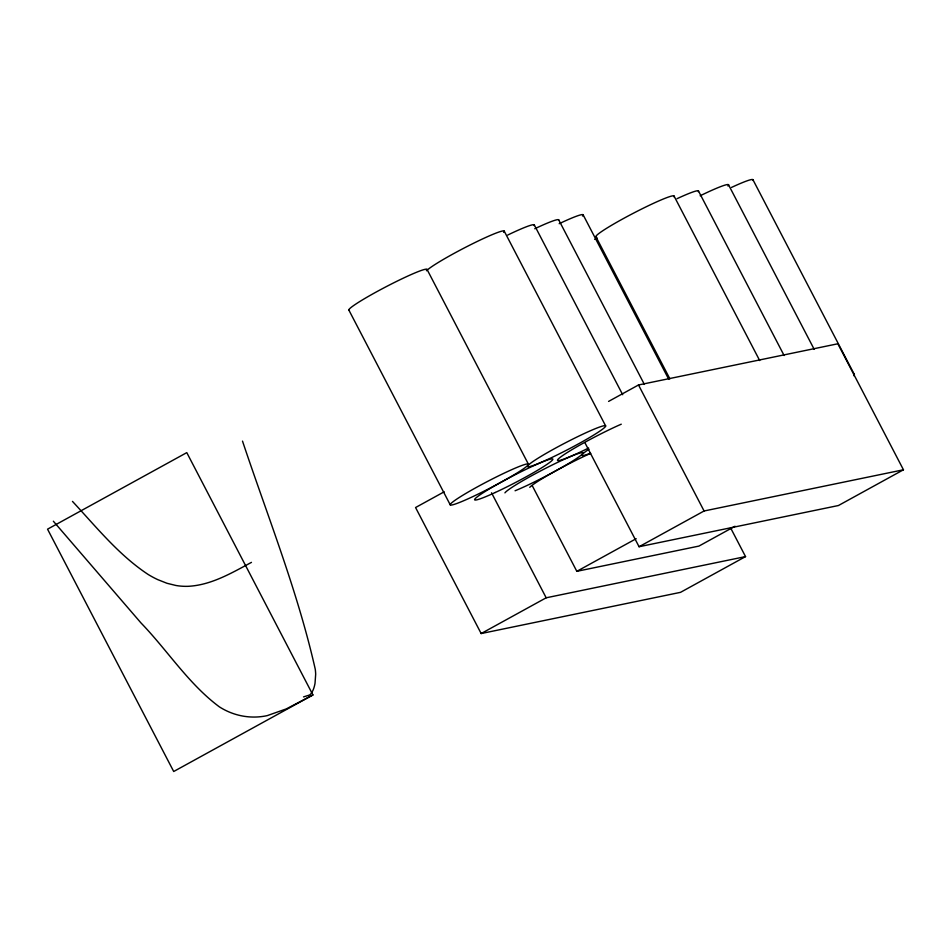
<?xml version="1.0" encoding="UTF-8"?>
<svg xmlns="http://www.w3.org/2000/svg" width="951" height="951" viewBox="0 0 951 951"><rect width="100%" height="100%" fill="white"/><g stroke="black" fill="none" stroke-linecap="round" stroke-linejoin="round"><path stroke-width="1.43" d="M251.468 562.374C231.533 573.025 210.991 585.269 187.834 586.327A64.87 62.219 78.3 0 1 175.971 585.495L166.996 583.284L157.795 579.646A99.772 95.694 78.3 0 1 148.201 574.499C118.732 555.039 96.324 526.997 72.478 501.403M444.176 491.81L415.563 507.537L481.158 633.544L680.524 592.342L745.536 556.597L730.511 527.722M608.581 401.417L638.501 384.977L837.855 343.775L903.45 469.782L838.425 505.528L639.072 546.73L585.091 443.035M312.927 694.955L173.7 771.499L47.55 529.172L186.788 452.628L312.927 694.955L286.334 708.899L267.183 715.639A67.854 65.072 78.3 0 1 219.372 706.855C188.5 683.9 167.483 650.341 140.986 622.941L53.351 521.207M532.346 485.854L576.829 571.325L636.183 538.694M481.158 633.544L546.183 597.799L745.536 556.597M639.072 546.73L704.085 510.984L903.45 469.782M735.052 526.236L698.926 546.088L576.829 571.325M303.524 696.905L309.42 695.062A87.326 23.704 61.2 0 0 311.013 693.636L312.796 690.723A164.297 44.59 61.2 0 0 315.031 683.246L315.673 674.283A73.56 19.971 61.2 0 0 315.256 669.231C297.675 591.332 267.766 516.726 242.505 441.109M752.966 179.763L854.355 374.516M728.549 184.815L814.175 349.302M698.498 191.02L784.111 355.508M674.069 196.072L759.694 360.56M595.897 236.692L669.873 378.807M583.153 214.867L668.779 379.342M558.736 219.907L644.362 384.394M638.501 384.977L704.085 510.984M534.319 224.959L622.679 394.701M504.256 231.164L605.644 425.917A44.055 3.531 -27.5 0 1 548.085 459.262A44.055 3.531 -27.5 0 1 545.922 453.496A44.055 3.531 -27.5 0 1 605.644 425.917M427.035 269.43L528.411 464.183A44.055 3.531 -27.5 0 1 470.852 497.539A44.055 3.531 -27.5 0 1 468.7 491.762A44.055 3.531 -27.5 0 1 528.411 464.183M491.524 492.796L546.183 597.799M348.851 310.05L450.227 504.803M559.176 223.699A44.055 3.531 -27.5 0 1 582.523 216.032M529.755 487.328A44.055 3.531 -27.5 0 1 590.642 453.342M504.933 492.868A44.055 3.531 -27.5 0 1 557.167 462.59A44.055 3.531 -27.5 0 1 576.365 458.62A44.055 3.531 -27.5 0 1 515.073 490.764M853.772 374.242A44.055 3.531 -27.5 0 1 853.725 375.693M731.521 187.418A44.055 3.531 -27.5 0 1 752.752 180.452M700.174 195.763A44.055 3.531 -27.5 0 1 727.919 185.992M677.041 198.676A44.055 3.531 -27.5 0 1 698.272 191.71M426.714 270.607A44.055 3.531 -27.5 0 1 472.267 243.896A44.055 3.531 -27.5 0 1 503.638 232.341M349.421 310.323A44.055 3.531 -27.5 0 1 388.091 285.692A44.055 3.531 -27.5 0 1 426.405 270.607M588.61 448.04A44.055 3.531 -27.5 0 1 561.292 456.539A44.055 3.531 -27.5 0 1 621.265 424.194M507.727 235.04A44.055 3.531 -27.5 0 1 534.105 225.637M590.488 453.223A44.055 3.531 -27.5 0 1 588.99 449.229M534.747 228.751A44.055 3.531 -27.5 0 1 558.724 220.192M596.467 236.954A44.055 3.531 -27.5 0 1 633.735 213.048A44.055 3.531 -27.5 0 1 673.855 196.75M594.66 239.379A44.055 3.531 -27.5 0 1 597.276 238.13M495.269 492.487A44.055 3.531 -27.5 0 0 552.828 459.131A44.055 3.531 -27.5 0 0 493.117 486.71A44.055 3.531 -27.5 0 0 495.269 492.487"/></g></svg>
